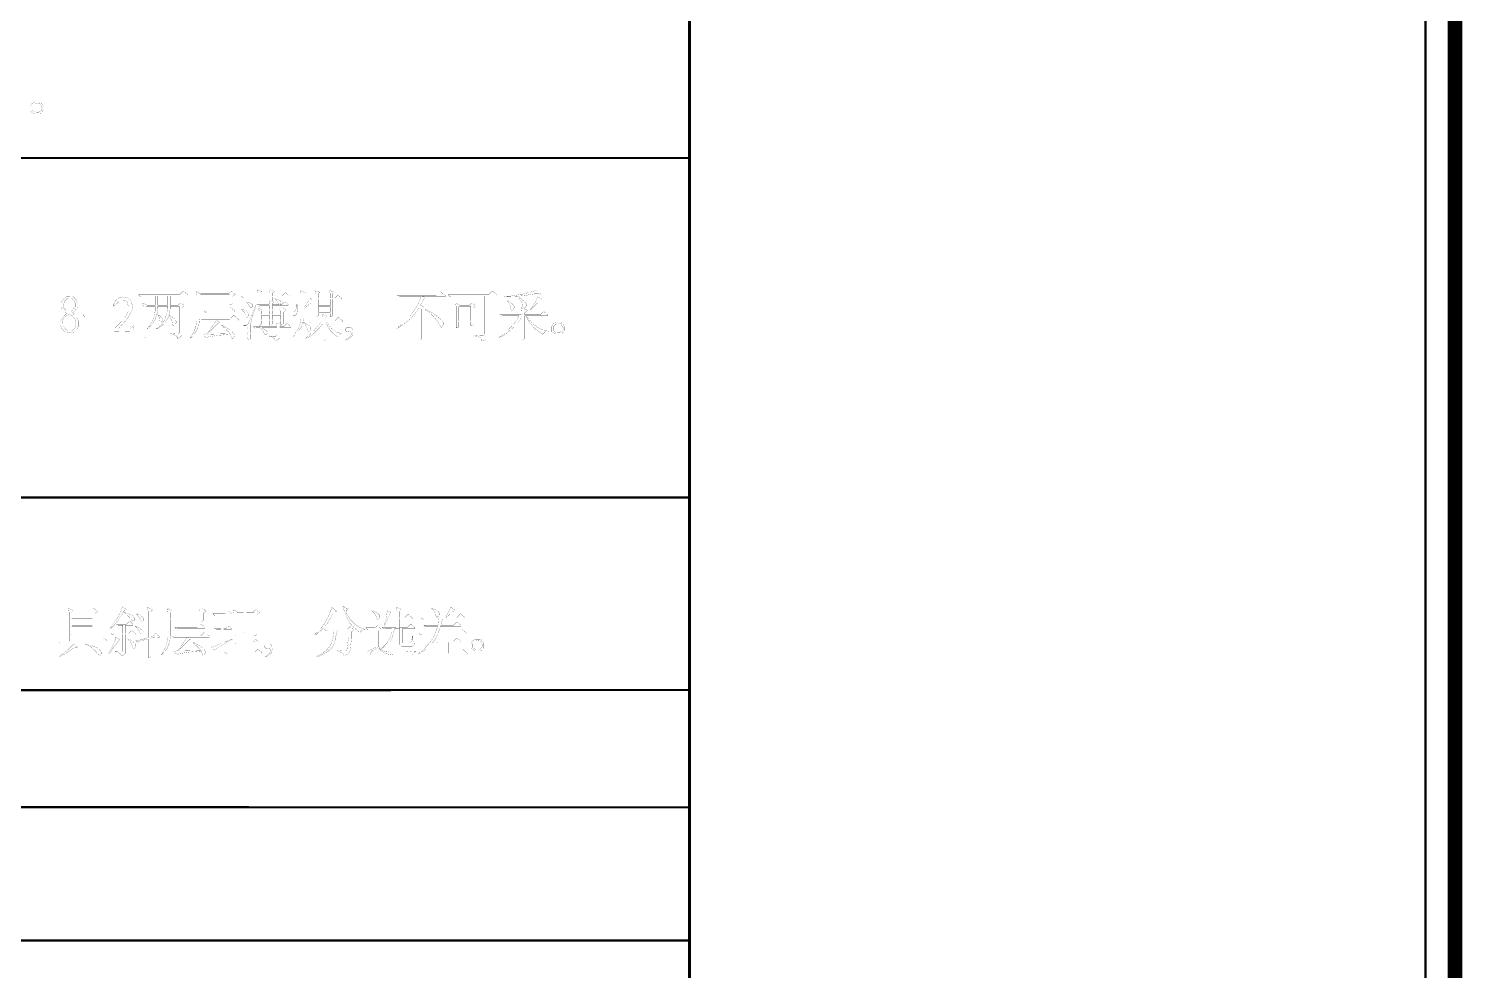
# Model space of a CAD drawing. Extents: x 94 to 452, y -72 to 1042.
# Drawn here: x 354.3 to 451.7, y 226.6 to 290.5 of the extents above; entities that cross this region are included whole.
import ezdxf

# ---------------------------------------------------------------- set-up
doc = ezdxf.new("R2010")
doc.units = 0
doc.header["$MEASUREMENT"] = 0
doc.layers.add('TREE_LAYER', color=7, linetype='Continuous')

msp = doc.modelspace()

# ---------------------------------------------------------------- linework, layer by layer
at = {"layer": 'TREE_LAYER'}
for points, const_width, elevation in [([(451.22612, 995.005583), (451.22612, 11.113007), (451.22612, 10.313007), (451.22612, -71.498816), (94.22612, -71.498816), (94.22612, -69.496695), (94.22612, 9.432416), (94.22612, 10.313007), (94.22612, 11.113007), (94.22612, 13.086307)], 1, 2891.008799), ([(96.22612, 13.086307), (96.22612, 11.113007), (96.22612, 10.313007), (96.22612, 9.432416), (96.22612, 9.432416), (96.22612, -69.496695), (96.22612, -69.498816), (449.22612, -69.498816), (449.22612, -69.498816), (449.22612, 10.313007), (449.22612, 11.113007), (449.22612, 995.005583)], 0.15, 2875.008799), ([(399.22612, 291.932241), (399.22612, 281.747003)], 0.2, 10.185238), ([(355.071991, 285.551402), (354.742579, 285.551402), (354.550423, 285.441598), (354.440619, 285.263166), (354.440619, 284.920029), (354.728854, 284.741598), (355.099442, 284.741598), (355.31905, 284.988656), (355.31905, 285.249441), (355.222972, 285.427872), (355.071991, 285.551402), (355.071991, 285.551402)], 0.01, 56), ([(354.879834, 285.469049), (354.89356, 285.469049), (355.071991, 285.441598), (355.250423, 285.139637), (355.209246, 285.002382), (355.017089, 284.865127), (354.742579, 284.851402), (354.550423, 285.002382), (354.550423, 285.249441), (354.742579, 285.441598), (354.797481, 285.455323), (354.879834, 285.469049), (354.879834, 285.469049)], 0.01, 56), ([(221.22612, 281.747003), (399.22612, 281.747003)], 0.15, 178), ([(399.22612, 281.747003), (399.22612, 258.676682)], 0.2, 23.070321), ([(369.85163, 272.806861), (369.837905, 272.806861), (369.837905, 272.793135), (369.879081, 272.600979), (369.879081, 272.381371), (369.879081, 272.367645), (368.781042, 272.367645), (368.890846, 272.257841), (368.932023, 272.257841), (368.959473, 272.299018), (369.879081, 272.299018), (369.879081, 272.299018), (369.879081, 271.969606), (369.961434, 271.969606), (370.016336, 271.997057), (370.057513, 272.038233), (370.057513, 272.299018), (370.071238, 272.299018), (370.716336, 272.299018), (370.716336, 272.299018), (370.716336, 272.065684), (370.716336, 272.051959), (370.647709, 272.07941), (370.688885, 271.873528), (370.67516, 271.791175), (369.837905, 271.791175), (369.947709, 271.681371), (369.988885, 271.681371), (370.030062, 271.708822), (370.67516, 271.708822), (370.688885, 271.708822), (370.688885, 271.461763), (370.67516, 271.461763), (370.153591, 271.461763), (370.071238, 271.489214), (369.947709, 271.53039), (369.988885, 271.351959), (369.988885, 270.391175), (370.057513, 270.391175), (370.139866, 270.473528), (370.139866, 270.67941), (370.139866, 270.693135), (370.67516, 270.693135), (370.688885, 270.67941), (370.688885, 270.391175), (370.771238, 270.4049), (370.82614, 270.432351), (370.867317, 270.473528), (370.867317, 270.67941), (370.867317, 270.693135), (371.443787, 270.693135), (371.457513, 270.67941), (371.457513, 270.446077), (371.443787, 270.446077), (371.155552, 270.542155), (371.196728, 270.336273), (371.196728, 270.281371), (369.590846, 270.281371), (369.70065, 270.171567), (369.728101, 270.171567), (369.769277, 270.212743), (370.057513, 270.212743), (370.112415, 270.171567), (370.24967, 269.993135), (370.318297, 269.842155), (370.386924, 269.732351), (370.469277, 269.732351), (370.469277, 269.746077), (370.537905, 269.842155), (370.537905, 269.924508), (370.455552, 270.034312), (370.24967, 270.171567), (370.181042, 270.199018), (370.181042, 270.212743), (370.181042, 270.212743), (371.196728, 270.212743), (371.196728, 270.212743), (371.196728, 269.7049), (371.128101, 269.622547), (370.922219, 269.622547), (370.688885, 269.663724), (370.688885, 269.622547), (370.867317, 269.595096), (370.977121, 269.512743), (371.045748, 269.444116), (371.086924, 269.334312), (371.183003, 269.361763), (371.306532, 269.444116), (371.37516, 269.512743), (371.37516, 270.212743), (371.388885, 270.212743), (372.143787, 270.212743), (372.143787, 270.281371), (371.896728, 270.500979), (371.855552, 270.500979), (371.635944, 270.281371), (371.388885, 270.281371), (371.37516, 270.295096), (371.37516, 270.322547), (371.484964, 270.391175), (371.484964, 270.432351), (371.498689, 270.432351), (371.594768, 270.459802), (371.635944, 270.500979), (371.635944, 271.269606), (371.773199, 271.37941), (371.786924, 271.37941), (371.786924, 271.420586), (371.567317, 271.599018), (371.52614, 271.599018), (371.37516, 271.461763), (370.867317, 271.461763), (370.867317, 271.461763), (370.867317, 271.708822), (370.867317, 271.708822), (371.965356, 271.708822), (371.965356, 271.791175), (371.745748, 271.969606), (371.704572, 271.969606), (371.52614, 271.791175), (371.388885, 271.791175), (371.388885, 271.791175), (371.484964, 271.900979), (371.484964, 271.969606), (371.37516, 272.07941), (371.210454, 272.148037), (371.155552, 272.161763), (371.059473, 272.189214), (371.045748, 272.189214), (371.155552, 272.051959), (371.333983, 271.791175), (371.333983, 271.791175), (370.867317, 271.791175), (370.867317, 271.859802), (370.977121, 271.92843), (370.977121, 271.969606), (370.839866, 272.024508), (370.908493, 272.07941), (370.908493, 272.299018), (370.908493, 272.299018), (372.033983, 272.299018), (372.033983, 272.367645), (371.786924, 272.587253), (371.745748, 272.587253), (371.52614, 272.367645), (370.908493, 272.367645), (370.908493, 272.381371), (370.908493, 272.587253), (371.004572, 272.655881), (371.018297, 272.697057), (370.688885, 272.806861), (370.688885, 272.806861), (370.688885, 272.793135), (370.716336, 272.600979), (370.716336, 272.381371), (370.716336, 272.367645), (370.071238, 272.367645), (370.057513, 272.381371), (370.057513, 272.587253), (370.167317, 272.655881), (370.167317, 272.697057), (369.85163, 272.806861), (369.85163, 272.806861)], 0.01, 57), ([(372.802611, 272.738233), (372.788885, 272.738233), (372.788885, 272.710783), (372.830062, 272.491175), (372.830062, 270.857841), (372.77516, 270.597057), (372.761434, 270.500979), (372.65163, 270.171567), (372.541826, 269.993135), (372.390846, 269.773528), (372.212415, 269.595096), (372.212415, 269.55392), (372.445748, 269.759802), (372.65163, 269.965684), (372.830062, 270.240194), (372.939866, 270.500979), (372.953591, 270.583332), (372.981042, 270.569606), (373.132023, 270.391175), (373.241826, 270.199018), (373.296728, 270.006861), (373.337905, 269.951959), (373.420258, 269.951959), (373.488885, 270.13039), (373.488885, 270.212743), (373.461434, 270.281371), (373.433983, 270.308822), (373.269277, 270.432351), (373.104572, 270.542155), (372.967317, 270.610783), (372.967317, 270.67941), (373.008493, 270.857841), (373.008493, 272.449998), (373.118297, 272.559802), (373.118297, 272.587253), (372.939866, 272.669606), (372.802611, 272.738233), (372.802611, 272.738233)], 0.01, 57), ([(373.790846, 272.738233), (373.777121, 272.738233), (373.777121, 272.724508), (373.818297, 272.532351), (373.818297, 272.23039), (373.818297, 272.23039), (373.447709, 272.23039), (373.557513, 272.120586), (373.598689, 272.120586), (373.639866, 272.148037), (373.818297, 272.148037), (373.818297, 272.148037), (373.818297, 270.940194), (373.90065, 270.95392), (373.955552, 270.981371), (373.996728, 271.022547), (373.996728, 271.200979), (374.010454, 271.200979), (374.806532, 271.200979), (374.806532, 271.200979), (374.806532, 270.981371), (374.87516, 270.981371), (374.943787, 271.008822), (374.984964, 271.049998), (374.984964, 272.148037), (374.998689, 272.148037), (375.57516, 272.148037), (375.57516, 272.23039), (375.355552, 272.408822), (375.314375, 272.408822), (375.135944, 272.23039), (374.998689, 272.23039), (374.984964, 272.23039), (374.984964, 272.518626), (375.094768, 272.587253), (375.094768, 272.62843), (374.779081, 272.738233), (374.765356, 272.738233), (374.765356, 272.724508), (374.806532, 272.532351), (374.806532, 272.23039), (374.806532, 272.23039), (374.010454, 272.23039), (373.996728, 272.23039), (373.996728, 272.518626), (374.106532, 272.587253), (374.106532, 272.62843), (373.790846, 272.738233), (373.790846, 272.738233)], 0.01, 57), ([(388.87516, 272.77941), (388.559473, 272.669606), (388.532023, 272.669606), (387.804572, 272.477449), (387.763395, 272.477449), (386.898689, 272.340194), (386.830062, 272.340194), (386.569277, 272.299018), (386.541826, 272.299018), (387.530062, 272.340194), (387.667317, 272.367645), (388.05163, 272.408822), (388.683003, 272.518626), (388.957513, 272.518626), (389.094768, 272.477449), (389.067317, 272.587253), (388.87516, 272.77941), (388.87516, 272.77941)], 0.01, 57), ([(357.320258, 272.326469), (356.922219, 272.340194), (356.633983, 272.120586), (356.524179, 271.942155), (356.524179, 271.571567), (356.894768, 271.187253), (356.633983, 270.912743), (356.496728, 270.624508), (356.496728, 270.363724), (356.620258, 270.075488), (356.853591, 269.910783), (357.155552, 269.855881), (357.430062, 269.938233), (357.581042, 270.089214), (357.690846, 270.281371), (357.690846, 270.693135), (357.553591, 270.940194), (357.306532, 271.200979), (357.64967, 271.599018), (357.64967, 271.92843), (357.553591, 272.106861), (357.320258, 272.340194), (357.320258, 272.326469)], 0.01, 57), ([(356.94967, 272.216665), (356.963395, 272.23039), (357.210454, 272.23039), (357.402611, 272.07941), (357.416336, 272.024508), (357.484964, 271.873528), (357.484964, 271.640194), (357.196728, 271.283332), (356.963395, 271.283332), (356.67516, 271.585292), (356.743787, 272.010783), (356.94967, 272.216665), (356.94967, 272.216665)], 0.01, 57), ([(360.998689, 272.257841), (360.696728, 272.312743), (360.408493, 272.216665), (360.216336, 272.038233), (360.106532, 271.832351), (360.106532, 271.681371), (360.518297, 272.051959), (360.847709, 272.065684), (361.02614, 271.942155), (361.094768, 271.681371), (361.094768, 271.338233), (360.861434, 270.885292), (359.996728, 269.993135), (361.314375, 269.951959), (361.424179, 270.061763), (361.465356, 270.363724), (361.218297, 270.171567), (360.518297, 270.171567), (360.435944, 270.171567), (361.02614, 270.83039), (361.314375, 271.338233), (361.355552, 271.461763), (361.396728, 271.585292), (361.396728, 271.612743), (361.369277, 271.722547), (361.328101, 271.900979), (361.314375, 271.955881), (361.218297, 272.106861), (361.204572, 272.120586), (360.998689, 272.257841), (360.998689, 272.257841)], 0.01, 57), ([(364.855552, 272.697057), (364.814375, 272.697057), (364.567317, 272.449998), (361.781042, 272.449998), (361.890846, 272.340194), (361.932023, 272.340194), (361.959473, 272.367645), (362.906532, 272.367645), (362.920258, 272.367645), (362.920258, 271.749998), (362.906532, 271.749998), (362.371238, 271.749998), (362.069277, 271.900979), (362.110454, 271.65392), (362.110454, 269.512743), (362.192807, 269.526469), (362.247709, 269.55392), (362.288885, 269.595096), (362.288885, 271.640194), (362.330062, 271.681371), (362.906532, 271.681371), (362.920258, 271.667645), (362.920258, 271.37941), (362.85163, 271.022547), (362.837905, 270.940194), (362.70065, 270.583332), (362.508493, 270.322547), (362.371238, 270.171567), (362.371238, 270.144116), (362.535944, 270.281371), (362.741826, 270.473528), (362.755552, 270.500979), (362.920258, 270.761763), (363.030062, 271.118626), (363.030062, 271.132351), (363.043787, 271.187253), (363.139866, 271.049998), (363.208493, 270.844116), (363.24967, 270.665684), (363.24967, 270.610783), (363.277121, 270.583332), (363.318297, 270.583332), (363.428101, 270.693135), (363.428101, 270.761763), (363.318297, 270.940194), (363.098689, 271.173528), (363.043787, 271.200979), (363.057513, 271.297057), (363.071238, 271.37941), (363.098689, 271.502939), (363.098689, 271.667645), (363.098689, 271.681371), (363.757513, 271.681371), (363.757513, 271.667645), (363.757513, 271.516665), (363.716336, 271.242155), (363.716336, 271.200979), (363.606532, 270.885292), (363.606532, 270.83039), (363.496728, 270.638233), (363.318297, 270.391175), (363.071238, 270.185292), (362.988885, 270.144116), (363.057513, 270.144116), (363.345748, 270.322547), (363.579081, 270.542155), (363.757513, 270.816665), (363.853591, 271.049998), (364.045748, 270.720586), (364.086924, 270.487253), (364.114375, 270.363724), (364.128101, 270.363724), (364.196728, 270.363724), (364.279081, 270.446077), (364.347709, 270.542155), (364.347709, 270.624508), (364.279081, 270.761763), (364.25163, 270.789214), (364.059473, 270.940194), (363.908493, 271.049998), (363.867317, 271.077449), (363.935944, 271.502939), (363.935944, 271.667645), (363.94967, 271.681371), (364.553591, 271.681371), (364.567317, 271.667645), (364.567317, 269.883332), (364.484964, 269.814704), (364.333983, 269.814704), (363.990846, 269.842155), (363.935944, 269.842155), (363.935944, 269.814704), (364.155552, 269.773528), (364.347709, 269.663724), (364.416336, 269.595096), (364.416336, 269.512743), (364.498689, 269.512743), (364.594768, 269.55392), (364.745748, 269.7049), (364.745748, 271.571567), (364.883003, 271.667645), (364.896728, 271.681371), (364.896728, 271.708822), (364.677121, 271.900979), (364.635944, 271.900979), (364.484964, 271.749998), (363.94967, 271.749998), (363.935944, 271.749998), (363.935944, 272.367645), (363.94967, 272.367645), (365.143787, 272.367645), (365.143787, 272.449998), (365.006532, 272.559802), (364.855552, 272.697057), (364.855552, 272.697057)], 0.01, 57), ([(363.098689, 272.367645), (363.098689, 272.367645), (363.757513, 272.367645), (363.757513, 272.367645), (363.757513, 271.749998), (363.757513, 271.749998), (363.098689, 271.749998), (363.098689, 271.749998), (363.098689, 272.367645), (363.098689, 272.367645)], 0.01, 57), ([(368.108493, 272.697057), (368.067317, 272.697057), (367.87516, 272.518626), (366.008493, 272.518626), (365.720258, 272.669606), (365.761434, 272.422547), (365.761434, 270.67941), (365.679081, 270.308822), (365.679081, 270.281371), (365.569277, 269.951959), (365.459473, 269.773528), (365.322219, 269.55392), (365.322219, 269.512743), (365.583003, 269.787253), (365.720258, 269.993135), (365.830062, 270.267645), (365.898689, 270.500979), (365.912415, 270.665684), (365.939866, 270.83039), (365.939866, 271.887253), (365.939866, 271.900979), (367.984964, 271.900979), (367.984964, 271.887253), (367.984964, 271.791175), (368.02614, 271.791175), (368.122219, 271.818626), (368.177121, 271.859802), (368.177121, 272.340194), (368.245748, 272.408822), (368.355552, 272.449998), (368.355552, 272.477449), (368.108493, 272.697057), (368.108493, 272.697057)], 0.01, 57), ([(365.967317, 272.436273), (365.981042, 272.449998), (367.984964, 272.449998), (367.984964, 272.436273), (367.984964, 271.969606), (367.984964, 271.969606), (365.939866, 271.969606), (365.939866, 271.969606), (365.939866, 272.408822), (365.967317, 272.436273), (365.967317, 272.436273)], 0.01, 57), ([(369.769277, 271.749998), (369.728101, 271.681371), (369.288885, 270.583332), (369.261434, 270.500979), (369.15163, 270.391175), (368.932023, 270.391175), (368.932023, 270.363724), (369.069277, 270.363724), (369.192807, 270.240194), (369.220258, 270.144116), (369.220258, 269.883332), (369.15163, 269.677449), (369.15163, 269.595096), (369.220258, 269.444116), (369.316336, 269.402939), (369.371238, 269.402939), (369.398689, 269.471567), (369.398689, 269.746077), (369.371238, 269.883332), (369.371238, 270.432351), (369.412415, 270.514704), (369.453591, 270.706861), (369.54967, 271.022547), (369.54967, 271.063724), (369.728101, 271.599018), (369.769277, 271.749998), (369.769277, 271.749998)], 0.01, 57), ([(369.124179, 271.969606), (369.110454, 271.969606), (369.220258, 271.832351), (369.398689, 271.571567), (369.439866, 271.571567), (369.54967, 271.681371), (369.54967, 271.749998), (369.439866, 271.859802), (369.261434, 271.92843), (369.206532, 271.942155), (369.124179, 271.969606), (369.124179, 271.969606)], 0.01, 57), ([(372.569277, 271.791175), (372.541826, 271.791175), (372.541826, 271.640194), (372.459473, 271.420586), (372.34967, 271.269606), (372.239866, 271.159802), (372.239866, 271.091175), (372.281042, 271.049998), (372.432023, 271.049998), (372.541826, 271.159802), (372.569277, 271.324508), (372.569277, 271.351959), (372.610454, 271.448037), (372.610454, 271.571567), (372.569277, 271.708822), (372.569277, 271.791175), (372.569277, 271.791175)], 0.01, 57), ([(373.379081, 272.07941), (373.337905, 272.07941), (373.20065, 271.818626), (373.04967, 271.612743), (373.04967, 271.53039), (373.488885, 271.900979), (373.557513, 271.900979), (373.379081, 272.07941), (373.379081, 272.07941)], 0.01, 57), ([(373.996728, 272.148037), (374.010454, 272.148037), (374.806532, 272.148037), (374.806532, 272.148037), (374.806532, 271.722547), (374.806532, 271.708822), (374.010454, 271.708822), (373.996728, 271.722547), (373.996728, 272.148037), (373.996728, 272.148037)], 0.01, 57), ([(382.314375, 272.669606), (382.286924, 272.669606), (382.02614, 272.408822), (379.34967, 272.408822), (379.459473, 272.299018), (379.50065, 272.299018), (379.541826, 272.340194), (380.996728, 272.340194), (380.996728, 272.326469), (380.859473, 272.010783), (380.859473, 271.997057), (380.777121, 271.818626), (380.516336, 271.406861), (380.228101, 271.022547), (379.665356, 270.459802), (379.322219, 270.171567), (379.404572, 270.185292), (379.720258, 270.391175), (380.296728, 270.857841), (380.639866, 271.269606), (380.804572, 271.516665), (380.845748, 271.571567), (380.859473, 271.544116), (380.859473, 269.402939), (380.928101, 269.402939), (380.996728, 269.444116), (381.037905, 269.485292), (381.037905, 271.489214), (381.147709, 271.599018), (381.147709, 271.640194), (380.928101, 271.736273), (381.257513, 272.299018), (381.257513, 272.299018), (381.05163, 272.326469), (381.065356, 272.340194), (382.616336, 272.340194), (382.616336, 272.408822), (382.465356, 272.518626), (382.314375, 272.669606), (382.314375, 272.669606)], 0.01, 57), ([(385.855552, 272.697057), (385.814375, 272.697057), (385.567317, 272.449998), (382.822219, 272.449998), (382.932023, 272.340194), (382.959473, 272.340194), (383.00065, 272.367645), (385.265356, 272.367645), (385.265356, 272.367645), (385.265356, 269.773528), (385.196728, 269.663724), (385.045748, 269.663724), (384.716336, 269.691175), (384.606532, 269.7049), (384.606532, 269.663724), (384.867317, 269.622547), (384.977121, 269.55392), (385.086924, 269.416665), (385.086924, 269.334312), (385.128101, 269.334312), (385.279081, 269.375488), (385.37516, 269.444116), (385.484964, 269.55392), (385.484964, 272.367645), (385.498689, 272.367645), (386.143787, 272.367645), (386.143787, 272.449998), (386.006532, 272.559802), (385.855552, 272.697057), (385.855552, 272.697057)], 0.01, 57), ([(383.330062, 271.900979), (383.330062, 271.900979), (383.330062, 271.873528), (383.371238, 271.65392), (383.371238, 270.212743), (383.453591, 270.212743), (383.508493, 270.240194), (383.54967, 270.281371), (383.54967, 270.610783), (383.54967, 270.610783), (384.345748, 270.610783), (384.359473, 270.610783), (384.359473, 270.363724), (384.40065, 270.363724), (384.496728, 270.391175), (384.537905, 270.432351), (384.537905, 271.571567), (384.67516, 271.667645), (384.688885, 271.681371), (384.688885, 271.708822), (384.469277, 271.900979), (384.428101, 271.900979), (384.277121, 271.749998), (383.618297, 271.749998), (383.330062, 271.900979), (383.330062, 271.900979)], 0.01, 57), ([(387.639866, 272.257841), (387.639866, 272.257841), (387.639866, 272.244116), (387.859473, 271.900979), (387.886924, 271.65392), (387.928101, 271.544116), (387.914375, 271.53039), (387.777121, 271.599018), (387.777121, 271.544116), (387.818297, 271.324508), (387.818297, 271.091175), (387.818297, 271.091175), (386.322219, 271.091175), (386.432023, 270.981371), (386.459473, 270.981371), (386.50065, 271.022547), (387.62614, 271.022547), (387.62614, 271.008822), (387.488885, 270.761763), (387.310454, 270.500979), (386.871238, 270.034312), (386.679081, 269.842155), (386.281042, 269.55392), (386.679081, 269.732351), (386.747709, 269.787253), (387.283003, 270.267645), (387.571238, 270.555881), (387.777121, 270.871567), (387.818297, 270.899018), (387.818297, 270.899018), (387.818297, 269.402939), (387.859473, 269.402939), (387.955552, 269.444116), (388.037905, 269.471567), (388.037905, 269.485292), (388.037905, 271.008822), (388.037905, 271.022547), (388.147709, 271.022547), (388.147709, 271.008822), (388.188885, 270.83039), (388.32614, 270.624508), (388.573199, 270.295096), (388.820258, 270.061763), (389.245748, 269.773528), (389.396728, 269.924508), (389.492807, 269.951959), (389.616336, 269.951959), (389.616336, 269.993135), (389.533983, 269.993135), (389.328101, 270.061763), (389.273199, 270.061763), (388.87516, 270.25392), (388.504572, 270.555881), (388.257513, 270.844116), (388.147709, 271.008822), (388.161434, 271.022547), (389.57516, 271.022547), (389.57516, 271.091175), (389.328101, 271.310783), (389.286924, 271.310783), (389.067317, 271.091175), (388.037905, 271.091175), (388.037905, 271.091175), (388.037905, 271.242155), (388.188885, 271.37941), (388.188885, 271.420586), (387.996728, 271.489214), (387.941826, 271.53039), (387.996728, 271.53039), (388.079081, 271.612743), (388.147709, 271.708822), (388.147709, 271.791175), (388.079081, 271.92843), (388.05163, 271.955881), (387.859473, 272.120586), (387.708493, 272.23039), (387.639866, 272.257841), (387.639866, 272.257841)], 0.01, 57), ([(386.871238, 272.07941), (386.788885, 272.07941), (386.898689, 271.942155), (387.04967, 271.722547), (387.090846, 271.489214), (387.159473, 271.37941), (387.20065, 271.37941), (387.269277, 271.489214), (387.310454, 271.599018), (387.310454, 271.681371), (387.241826, 271.777449), (387.145748, 271.873528), (386.939866, 272.010783), (386.871238, 272.07941), (386.871238, 272.07941)], 0.01, 57), ([(388.916336, 272.340194), (388.888885, 272.285292), (388.737905, 271.92843), (388.559473, 271.695096), (388.408493, 271.461763), (388.408493, 271.420586), (389.094768, 272.120586), (389.177121, 272.120586), (389.177121, 272.148037), (389.163395, 272.161763), (388.916336, 272.340194), (388.916336, 272.340194)], 0.01, 57), ([(357.10065, 271.1049), (357.306532, 271.022547), (357.471238, 270.802939), (357.539866, 270.4049), (357.471238, 270.171567), (357.224179, 269.993135), (356.990846, 269.993135), (356.839866, 270.102939), (356.661434, 270.363724), (356.633983, 270.706861), (356.743787, 270.912743), (356.867317, 271.022547), (356.977121, 271.077449), (357.10065, 271.1049)], 0.01, 57), ([(360.05163, 271.132351), (358.07516, 271.132351), (358.07516, 271.022547), (358.157513, 270.940194), (360.024179, 270.940194), (360.05163, 270.981371), (360.05163, 271.132351), (360.05163, 271.132351)], 0.01, 57), ([(368.286924, 271.049998), (368.245748, 271.049998), (367.984964, 270.802939), (366.04967, 270.802939), (366.159473, 270.693135), (366.20065, 270.693135), (366.228101, 270.720586), (367.037905, 270.720586), (367.037905, 270.720586), (366.969277, 270.542155), (366.461434, 269.855881), (366.420258, 269.82843), (366.20065, 269.732351), (366.379081, 269.512743), (366.530062, 269.595096), (366.859473, 269.649998), (367.202611, 269.7049), (367.257513, 269.7049), (367.984964, 269.773528), (367.957513, 269.814704), (366.983003, 269.787253), (366.969277, 269.787253), (366.653591, 269.773528), (366.653591, 269.773528), (366.502611, 269.773528), (366.488885, 269.773528), (366.557513, 269.883332), (367.216336, 270.542155), (367.298689, 270.542155), (367.147709, 270.693135), (367.065356, 270.720586), (367.065356, 270.720586), (367.065356, 270.720586), (368.57516, 270.720586), (368.57516, 270.802939), (368.424179, 270.912743), (368.286924, 271.049998), (368.286924, 271.049998)], 0.01, 57), ([(368.02614, 271.599018), (367.984964, 271.599018), (367.765356, 271.37941), (366.228101, 271.37941), (366.337905, 271.269606), (366.379081, 271.269606), (366.420258, 271.310783), (368.286924, 271.310783), (368.286924, 271.37941), (368.02614, 271.599018), (368.02614, 271.599018)], 0.01, 57), ([(368.794768, 271.489214), (368.781042, 271.489214), (368.84967, 271.393135), (368.973199, 271.269606), (369.041826, 271.063724), (369.041826, 270.981371), (369.110454, 270.912743), (369.15163, 270.912743), (369.261434, 271.049998), (369.247709, 271.173528), (369.179081, 271.283332), (368.973199, 271.420586), (368.794768, 271.489214), (368.794768, 271.489214)], 0.01, 57), ([(370.181042, 271.37941), (370.194768, 271.37941), (370.67516, 271.37941), (370.688885, 271.37941), (370.688885, 271.132351), (370.67516, 271.132351), (370.139866, 271.132351), (370.139866, 271.132351), (370.139866, 271.351959), (370.181042, 271.37941), (370.181042, 271.37941)], 0.01, 57), ([(370.139866, 271.049998), (370.139866, 271.049998), (370.67516, 271.049998), (370.688885, 271.049998), (370.688885, 270.761763), (370.67516, 270.761763), (370.139866, 270.761763), (370.139866, 270.761763), (370.139866, 271.049998), (370.139866, 271.049998)], 0.01, 57), ([(370.867317, 271.37941), (370.867317, 271.37941), (371.443787, 271.37941), (371.457513, 271.37941), (371.457513, 271.132351), (371.443787, 271.132351), (370.867317, 271.132351), (370.867317, 271.132351), (370.867317, 271.37941), (370.867317, 271.37941)], 0.01, 57), ([(370.867317, 271.049998), (370.867317, 271.049998), (371.443787, 271.049998), (371.457513, 271.049998), (371.457513, 270.761763), (371.443787, 270.761763), (370.867317, 270.761763), (370.867317, 270.761763), (370.867317, 271.049998), (370.867317, 271.049998)], 0.01, 57), ([(374.271238, 271.132351), (374.257513, 271.132351), (374.257513, 271.1049), (374.298689, 270.926469), (374.298689, 270.693135), (374.284964, 270.693135), (373.269277, 270.693135), (373.379081, 270.583332), (373.420258, 270.583332), (373.447709, 270.610783), (374.147709, 270.610783), (374.161434, 270.610783), (373.969277, 270.322547), (373.74967, 270.061763), (373.461434, 269.787253), (373.118297, 269.485292), (373.310454, 269.55392), (373.667317, 269.800979), (374.106532, 270.240194), (374.284964, 270.459802), (374.298689, 270.459802), (374.298689, 269.334312), (374.367317, 269.334312), (374.435944, 269.361763), (374.477121, 269.402939), (374.477121, 270.610783), (374.477121, 270.610783), (374.504572, 270.610783), (374.518297, 270.610783), (374.655552, 270.267645), (374.806532, 270.034312), (375.067317, 269.759802), (375.273199, 269.622547), (375.314375, 269.622547), (375.424179, 269.732351), (375.533983, 269.773528), (375.616336, 269.773528), (375.616336, 269.814704), (375.57516, 269.814704), (375.245748, 269.924508), (374.916336, 270.144116), (374.628101, 270.487253), (374.614375, 270.514704), (374.586924, 270.610783), (374.586924, 270.610783), (375.643787, 270.610783), (375.643787, 270.693135), (375.396728, 270.912743), (375.355552, 270.912743), (375.135944, 270.693135), (374.477121, 270.693135), (374.477121, 270.693135), (374.477121, 270.912743), (374.586924, 270.981371), (374.586924, 271.022547), (374.271238, 271.132351), (374.271238, 271.132351)], 0.01, 57), ([(373.996728, 271.640194), (374.010454, 271.640194), (374.806532, 271.640194), (374.806532, 271.640194), (374.806532, 271.283332), (374.806532, 271.269606), (374.010454, 271.269606), (373.996728, 271.283332), (373.996728, 271.640194), (373.996728, 271.640194)], 0.01, 57), ([(381.271238, 271.461763), (381.257513, 271.461763), (381.339866, 271.37941), (381.545748, 271.242155), (381.779081, 271.036273), (382.108493, 270.651959), (382.314375, 270.295096), (382.355552, 270.25392), (382.396728, 270.25392), (382.465356, 270.349998), (382.506532, 270.432351), (382.506532, 270.542155), (382.396728, 270.720586), (381.998689, 271.049998), (381.779081, 271.200979), (381.60065, 271.310783), (381.367317, 271.420586), (381.271238, 271.461763), (381.271238, 271.461763)], 0.01, 57), ([(383.577121, 271.667645), (383.590846, 271.681371), (384.345748, 271.681371), (384.359473, 271.667645), (384.359473, 270.693135), (384.345748, 270.693135), (383.54967, 270.693135), (383.54967, 270.693135), (383.54967, 271.640194), (383.577121, 271.667645), (383.577121, 271.667645)], 0.01, 57), ([(367.518297, 270.363724), (367.435944, 270.363724), (367.655552, 270.171567), (367.888885, 269.951959), (367.998689, 269.800979), (368.067317, 269.663724), (368.135944, 269.485292), (368.204572, 269.485292), (368.314375, 269.663724), (368.314375, 269.732351), (368.245748, 269.842155), (368.02614, 270.075488), (367.683003, 270.25392), (367.518297, 270.363724), (367.518297, 270.363724)], 0.01, 57), ([(376.179081, 270.25392), (375.959473, 270.25392), (375.84967, 270.144116), (375.84967, 270.034312), (375.959473, 269.924508), (376.179081, 269.951959), (376.261434, 269.842155), (376.179081, 269.622547), (375.84967, 269.375488), (376.041826, 269.444116), (376.288885, 269.622547), (376.343787, 269.883332), (376.330062, 270.061763), (376.27516, 270.199018), (376.179081, 270.25392), (376.179081, 270.25392)], 0.01, 57), ([(390.481042, 270.583332), (390.15163, 270.583332), (389.959473, 270.473528), (389.84967, 270.295096), (389.84967, 269.951959), (390.137905, 269.773528), (390.508493, 269.773528), (390.728101, 270.020586), (390.728101, 270.281371), (390.632023, 270.459802), (390.481042, 270.583332), (390.481042, 270.583332)], 0.01, 57), ([(390.288885, 270.500979), (390.302611, 270.500979), (390.481042, 270.473528), (390.659473, 270.171567), (390.618297, 270.034312), (390.42614, 269.897057), (390.15163, 269.883332), (389.959473, 270.034312), (389.959473, 270.281371), (390.15163, 270.473528), (390.206532, 270.487253), (390.288885, 270.500979), (390.288885, 270.500979)], 0.01, 57), ([(221.22612, 258.676682), (399.22612, 258.676682)], 0.15, 178), ([(399.22612, 258.676682), (399.22612, 245.605679)], 0.2, 13.071003), ([(357.044715, 251.146749), (357.030989, 251.146749), (357.030989, 251.119298), (357.072165, 250.89969), (357.072165, 248.909494), (357.072165, 248.909494), (356.262362, 248.909494), (356.372165, 248.79969), (356.413342, 248.79969), (356.454518, 248.840866), (359.70746, 248.840866), (359.70746, 248.909494), (359.460401, 249.129102), (359.419224, 249.129102), (359.199616, 248.909494), (358.829028, 248.909494), (358.829028, 248.909494), (358.829028, 250.817337), (358.980009, 250.927141), (358.980009, 250.954592), (358.952558, 250.982043), (358.760401, 251.146749), (358.719224, 251.146749), (358.568244, 250.995768), (357.33295, 250.995768), (357.044715, 251.146749), (357.044715, 251.146749)], 0.01, 59), ([(357.291773, 250.913415), (357.291773, 250.927141), (358.636871, 250.927141), (358.650597, 250.913415), (358.650597, 250.487925), (358.636871, 250.487925), (357.264322, 250.487925), (357.250597, 250.487925), (357.250597, 250.885964), (357.291773, 250.913415), (357.291773, 250.913415)], 0.01, 59), ([(357.250597, 250.405572), (357.264322, 250.405572), (358.636871, 250.405572), (358.650597, 250.405572), (358.650597, 249.980082), (358.636871, 249.966357), (357.264322, 249.966357), (357.250597, 249.980082), (357.250597, 250.405572), (357.250597, 250.405572)], 0.01, 59), ([(360.695695, 251.256553), (360.681969, 251.256553), (360.681969, 251.242827), (360.572165, 250.927141), (360.393734, 250.556553), (360.023146, 250.007533), (359.803538, 249.760474), (359.803538, 249.719298), (359.913342, 249.787925), (360.146675, 250.021259), (360.421185, 250.364396), (360.640793, 250.693808), (360.750597, 250.89969), (360.750597, 250.913415), (360.942754, 250.776161), (361.134911, 250.570278), (361.40942, 250.268317), (361.450597, 250.268317), (361.450597, 250.268317), (361.491773, 250.336945), (361.491773, 250.515376), (361.423146, 250.62518), (361.327067, 250.707533), (360.942754, 250.844788), (360.778048, 250.927141), (360.764322, 250.940866), (360.860401, 251.036945), (360.970205, 251.036945), (360.970205, 251.064396), (360.791773, 251.215376), (360.695695, 251.256553), (360.695695, 251.256553)], 0.01, 59), ([(362.411381, 251.215376), (362.397656, 251.215376), (362.397656, 251.187925), (362.438832, 250.968317), (362.438832, 249.170278), (362.411381, 249.156553), (362.38393, 249.142827), (362.219224, 249.101651), (362.178048, 249.087925), (361.972165, 249.019298), (361.944715, 249.019298), (361.656479, 248.95067), (361.601577, 248.95067), (361.711381, 248.840866), (361.738832, 248.840866), (361.821185, 248.909494), (362.164322, 249.005572), (362.178048, 249.005572), (362.411381, 249.0742), (362.438832, 249.0742), (362.438832, 249.0742), (362.438832, 247.811455), (362.50746, 247.811455), (362.576087, 247.838906), (362.617264, 247.880082), (362.617264, 249.129102), (362.768244, 249.170278), (363.20746, 249.197729), (363.20746, 249.238906), (363.029028, 249.389886), (362.946675, 249.458513), (362.919224, 249.458513), (362.795695, 249.266357), (362.740793, 249.238906), (362.630989, 249.211455), (362.617264, 249.211455), (362.617264, 250.927141), (362.727067, 251.036945), (362.727067, 251.064396), (362.548636, 251.146749), (362.411381, 251.215376), (362.411381, 251.215376)], 0.01, 59), ([(361.601577, 250.817337), (361.601577, 250.817337), (361.711381, 250.693808), (361.862362, 250.515376), (361.930989, 250.364396), (361.999616, 250.268317), (361.999616, 250.268317), (362.068244, 250.268317), (362.150597, 250.364396), (362.150597, 250.446749), (362.081969, 250.556553), (361.862362, 250.707533), (361.601577, 250.817337), (361.601577, 250.817337)], 0.01, 59), ([(366.130989, 251.1742), (366.089813, 251.1742), (365.897656, 250.995768), (364.030989, 250.995768), (363.742754, 251.146749), (363.78393, 250.89969), (363.78393, 249.156553), (363.701577, 248.785964), (363.701577, 248.758513), (363.591773, 248.429102), (363.481969, 248.25067), (363.344715, 248.031062), (363.344715, 247.989886), (363.605499, 248.264396), (363.742754, 248.470278), (363.852558, 248.744788), (363.921185, 248.978121), (363.934911, 249.142827), (363.962362, 249.307533), (363.962362, 250.364396), (363.962362, 250.378121), (366.00746, 250.378121), (366.00746, 250.364396), (366.00746, 250.268317), (366.048636, 250.268317), (366.144715, 250.295768), (366.199616, 250.336945), (366.199616, 250.817337), (366.268244, 250.885964), (366.378048, 250.927141), (366.378048, 250.954592), (366.130989, 251.1742), (366.130989, 251.1742)], 0.01, 59), ([(363.989813, 250.913415), (364.003538, 250.927141), (366.00746, 250.927141), (366.00746, 250.913415), (366.00746, 250.446749), (366.00746, 250.446749), (363.962362, 250.446749), (363.962362, 250.446749), (363.962362, 250.885964), (363.989813, 250.913415), (363.989813, 250.913415)], 0.01, 59), ([(367.901577, 250.954592), (367.860401, 250.954592), (367.681969, 250.776161), (366.844715, 250.776161), (366.954518, 250.666357), (366.981969, 250.666357), (367.023146, 250.707533), (367.380009, 250.707533), (367.393734, 250.693808), (367.393734, 249.787925), (367.380009, 249.787925), (366.913342, 249.787925), (367.023146, 249.678121), (367.064322, 249.678121), (367.091773, 249.719298), (367.380009, 249.719298), (367.393734, 249.705572), (367.393734, 248.758513), (367.201577, 248.689886), (366.995695, 248.580082), (366.762362, 248.538906), (366.803538, 248.429102), (366.913342, 248.291847), (367.064322, 248.401651), (368.162362, 249.060474), (368.121185, 249.060474), (367.764322, 248.909494), (367.750597, 248.909494), (367.572165, 248.840866), (367.572165, 248.840866), (367.572165, 249.705572), (367.572165, 249.719298), (368.080009, 249.719298), (368.080009, 249.787925), (367.901577, 249.938906), (367.860401, 249.938906), (367.723146, 249.787925), (367.572165, 249.787925), (367.572165, 249.787925), (367.572165, 250.693808), (367.572165, 250.707533), (368.121185, 250.707533), (368.121185, 250.776161), (367.901577, 250.954592), (367.901577, 250.954592)], 0.01, 59), ([(368.230989, 251.064396), (368.230989, 251.064396), (368.230989, 251.05067), (368.272165, 250.831062), (368.272165, 249.280082), (368.340793, 249.280082), (368.40942, 249.307533), (368.450597, 249.34871), (368.450597, 249.458513), (368.450597, 249.458513), (368.917264, 249.458513), (368.930989, 249.458513), (368.930989, 248.882043), (368.917264, 248.868317), (368.189813, 248.868317), (368.299616, 248.758513), (368.340793, 248.758513), (368.381969, 248.79969), (368.917264, 248.79969), (368.930989, 248.79969), (368.930989, 248.182043), (368.917264, 248.182043), (367.640793, 248.182043), (367.750597, 248.072239), (367.791773, 248.072239), (367.83295, 248.09969), (370.138832, 248.09969), (370.138832, 248.182043), (369.919224, 248.360474), (369.878048, 248.360474), (369.699616, 248.182043), (369.10942, 248.182043), (369.10942, 248.182043), (369.10942, 248.79969), (369.10942, 248.79969), (369.946675, 248.79969), (369.946675, 248.868317), (369.768244, 249.019298), (369.727067, 249.019298), (369.589813, 248.868317), (369.10942, 248.868317), (369.10942, 248.882043), (369.10942, 249.458513), (369.10942, 249.458513), (369.65844, 249.458513), (369.65844, 249.458513), (369.65844, 249.307533), (369.699616, 249.307533), (369.795695, 249.34871), (369.836871, 249.389886), (369.836871, 250.734984), (369.974126, 250.844788), (369.987852, 250.844788), (369.987852, 250.885964), (369.768244, 251.064396), (369.727067, 251.064396), (369.589813, 250.927141), (368.519224, 250.927141), (368.230989, 251.064396), (368.230989, 251.064396)], 0.01, 59), ([(368.478048, 250.844788), (368.491773, 250.844788), (368.917264, 250.844788), (368.930989, 250.844788), (368.930989, 250.227141), (368.917264, 250.227141), (368.450597, 250.227141), (368.450597, 250.227141), (368.450597, 250.817337), (368.478048, 250.844788), (368.478048, 250.844788)], 0.01, 59), ([(369.10942, 250.844788), (369.10942, 250.844788), (369.65844, 250.844788), (369.65844, 250.844788), (369.65844, 250.227141), (369.65844, 250.227141), (369.10942, 250.227141), (369.10942, 250.227141), (369.10942, 250.844788), (369.10942, 250.844788)], 0.01, 59), ([(374.901577, 251.215376), (374.901577, 251.215376), (374.901577, 251.1742), (374.83295, 250.954592), (374.681969, 250.597729), (374.393734, 250.076161), (374.28393, 249.938906), (374.201577, 249.829102), (373.803538, 249.417337), (373.762362, 249.34871), (373.872165, 249.376161), (373.899616, 249.403611), (374.146675, 249.623219), (374.476087, 249.938906), (374.640793, 250.172239), (374.819224, 250.4742), (374.970205, 250.721259), (375.011381, 250.817337), (375.121185, 250.927141), (375.272165, 250.954592), (375.121185, 251.064396), (374.901577, 251.215376), (374.901577, 251.215376)], 0.01, 59), ([(375.752558, 251.256553), (375.670205, 251.256553), (375.670205, 251.242827), (375.780009, 250.982043), (375.917264, 250.570278), (376.136871, 250.158513), (376.260401, 250.034984), (376.287852, 249.966357), (376.795695, 249.527141), (376.836871, 249.527141), (376.946675, 249.636945), (376.974126, 249.65067), (377.125107, 249.719298), (377.166283, 249.719298), (377.166283, 249.746749), (377.097656, 249.746749), (376.80942, 249.856553), (376.480009, 250.076161), (376.178048, 250.378121), (375.930989, 250.762435), (375.917264, 250.817337), (375.889813, 250.995768), (376.040793, 251.146749), (375.848636, 251.1742), (375.752558, 251.256553), (375.752558, 251.256553)], 0.01, 59), ([(377.715303, 250.995768), (377.63295, 250.995768), (377.825107, 250.803611), (377.921185, 250.62518), (377.962362, 250.4742), (378.030989, 250.378121), (378.072165, 250.378121), (378.140793, 250.4742), (378.181969, 250.584004), (378.181969, 250.666357), (378.030989, 250.817337), (377.715303, 250.995768), (377.715303, 250.995768)], 0.01, 59), ([(379.280009, 251.256553), (379.280009, 251.256553), (379.280009, 251.229102), (379.321185, 251.009494), (379.321185, 250.529102), (379.30746, 250.515376), (378.75844, 250.515376), (378.75844, 250.529102), (378.840793, 250.734984), (378.840793, 250.74871), (378.881969, 250.844788), (378.950597, 250.885964), (378.813342, 250.954592), (378.689813, 250.995768), (378.634911, 250.570278), (378.621185, 250.515376), (378.621185, 250.4742), (378.552558, 250.268317), (378.552558, 250.227141), (378.470205, 250.021259), (378.470205, 249.938906), (378.689813, 250.364396), (378.730989, 250.446749), (378.730989, 250.446749), (379.30746, 250.446749), (379.321185, 250.446749), (379.321185, 249.870278), (379.30746, 249.856553), (378.33295, 249.856553), (378.442754, 249.746749), (378.470205, 249.746749), (378.511381, 249.787925), (378.978048, 249.787925), (378.991773, 249.787925), (378.991773, 249.595768), (378.936871, 249.34871), (378.923146, 249.321259), (378.90942, 249.238906), (378.799616, 249.019298), (378.662362, 248.79969), (378.291773, 248.429102), (378.33295, 248.442827), (378.48393, 248.552631), (378.580009, 248.607533), (378.854518, 248.882043), (378.991773, 249.087925), (379.129028, 249.527141), (379.156479, 249.691847), (379.170205, 249.787925), (379.527067, 249.787925), (379.540793, 249.787925), (379.540793, 248.689886), (379.650597, 248.580082), (380.378048, 248.580082), (380.487852, 248.64871), (380.556479, 248.731062), (380.556479, 248.79969), (380.446675, 248.909494), (380.419224, 249.019298), (380.419224, 249.280082), (380.378048, 249.280082), (380.378048, 249.184004), (380.336871, 248.936945), (380.336871, 248.909494), (380.268244, 248.79969), (380.199616, 248.731062), (379.787852, 248.731062), (379.719224, 248.79969), (379.719224, 249.787925), (379.719224, 249.787925), (380.556479, 249.787925), (380.556479, 249.856553), (380.30942, 250.076161), (380.268244, 250.076161), (380.048636, 249.856553), (379.499616, 249.856553), (379.499616, 249.870278), (379.499616, 250.446749), (379.499616, 250.446749), (380.378048, 250.446749), (380.378048, 250.515376), (380.130989, 250.734984), (380.089813, 250.734984), (379.870205, 250.515376), (379.499616, 250.515376), (379.499616, 250.529102), (379.499616, 250.954592), (379.60942, 251.064396), (379.60942, 251.105572), (379.430989, 251.1742), (379.280009, 251.256553), (379.280009, 251.256553)], 0.01, 59), ([(383.699616, 250.776161), (383.65844, 250.776161), (383.397656, 250.515376), (380.981969, 250.515376), (381.091773, 250.405572), (381.13295, 250.405572), (381.174126, 250.446749), (382.189813, 250.446749), (382.189813, 250.433023), (382.162362, 250.158513), (382.162362, 250.117337), (382.134911, 250.021259), (382.121185, 250.007533), (381.174126, 250.007533), (381.28393, 249.897729), (381.311381, 249.897729), (381.352558, 249.938906), (382.10746, 249.938906), (382.10746, 249.92518), (382.10746, 249.911455), (382.080009, 249.815376), (381.942754, 249.472239), (381.929028, 249.458513), (380.844715, 249.458513), (380.954518, 249.34871), (380.981969, 249.34871), (381.023146, 249.389886), (381.901577, 249.389886), (381.901577, 249.376161), (381.860401, 249.266357), (381.750597, 249.087925), (381.613342, 248.868317), (381.462362, 248.689886), (381.311381, 248.538906), (381.229028, 248.415376), (380.885891, 248.140866), (380.803538, 248.09969), (380.803538, 248.072239), (380.927067, 248.113415), (381.352558, 248.387925), (381.736871, 248.772239), (381.942754, 249.046749), (382.10746, 249.389886), (384.097656, 249.389886), (384.097656, 249.458513), (383.946675, 249.568317), (383.80942, 249.719298), (383.768244, 249.719298), (383.50746, 249.458513), (382.134911, 249.458513), (382.134911, 249.458513), (382.230989, 249.691847), (382.285891, 249.92518), (382.299616, 249.938906), (383.699616, 249.938906), (383.699616, 250.007533), (383.438832, 250.227141), (383.397656, 250.227141), (383.178048, 250.007533), (382.327067, 250.007533), (382.327067, 250.007533), (382.450597, 250.446749), (383.987852, 250.446749), (383.987852, 250.515376), (383.836871, 250.62518), (383.699616, 250.776161), (383.699616, 250.776161)], 0.01, 59), ([(381.764322, 251.1742), (381.681969, 251.1742), (381.83295, 251.023219), (381.942754, 250.844788), (381.970205, 250.693808), (382.011381, 250.597729), (382.052558, 250.556553), (382.080009, 250.556553), (382.162362, 250.638906), (382.230989, 250.734984), (382.230989, 250.817337), (382.148636, 250.940866), (382.011381, 251.036945), (381.764322, 251.1742), (381.764322, 251.1742)], 0.01, 59), ([(383.040793, 251.215376), (382.999616, 251.215376), (382.670205, 250.556553), (382.711381, 250.556553), (382.876087, 250.693808), (383.150597, 250.954592), (383.287852, 250.995768), (383.287852, 251.036945), (383.10942, 251.146749), (383.040793, 251.215376), (383.040793, 251.215376)], 0.01, 59), ([(357.250597, 249.897729), (357.264322, 249.897729), (358.636871, 249.897729), (358.650597, 249.897729), (358.650597, 249.458513), (358.636871, 249.458513), (357.264322, 249.458513), (357.250597, 249.458513), (357.250597, 249.897729), (357.250597, 249.897729)], 0.01, 59), ([(357.250597, 249.376161), (357.264322, 249.389886), (358.636871, 249.389886), (358.650597, 249.376161), (358.650597, 248.909494), (358.636871, 248.909494), (357.264322, 248.909494), (357.250597, 248.909494), (357.250597, 249.376161), (357.250597, 249.376161)], 0.01, 59), ([(361.203538, 250.268317), (361.162362, 250.268317), (360.970205, 250.076161), (360.28393, 250.076161), (360.393734, 249.966357), (360.421185, 249.966357), (360.462362, 250.007533), (360.70942, 250.007533), (360.723146, 250.007533), (360.723146, 249.458513), (360.70942, 249.458513), (359.913342, 249.458513), (360.023146, 249.34871), (360.064322, 249.34871), (360.091773, 249.389886), (360.70942, 249.389886), (360.723146, 249.376161), (360.723146, 248.291847), (360.640793, 248.209494), (360.434911, 248.209494), (360.229028, 248.25067), (360.201577, 248.25067), (360.201577, 248.209494), (360.393734, 248.182043), (360.503538, 248.09969), (360.572165, 248.031062), (360.613342, 247.921259), (360.723146, 247.962435), (360.819224, 248.031062), (360.901577, 248.09969), (360.901577, 249.376161), (360.901577, 249.389886), (361.560401, 249.389886), (361.560401, 249.458513), (361.340793, 249.636945), (361.299616, 249.636945), (361.121185, 249.458513), (360.901577, 249.458513), (360.901577, 249.458513), (360.901577, 250.007533), (360.901577, 250.007533), (361.40942, 250.007533), (361.40942, 250.076161), (361.203538, 250.268317), (361.203538, 250.268317)], 0.01, 59), ([(361.574126, 249.938906), (361.560401, 249.938906), (361.68393, 249.815376), (361.821185, 249.636945), (361.889813, 249.485964), (361.95844, 249.389886), (361.95844, 249.389886), (362.040793, 249.389886), (362.10942, 249.485964), (362.10942, 249.568317), (362.040793, 249.678121), (361.821185, 249.829102), (361.574126, 249.938906), (361.574126, 249.938906)], 0.01, 59), ([(366.30942, 249.527141), (366.268244, 249.527141), (366.00746, 249.280082), (364.072165, 249.280082), (364.181969, 249.170278), (364.223146, 249.170278), (364.250597, 249.197729), (365.060401, 249.197729), (365.060401, 249.197729), (364.991773, 249.019298), (364.48393, 248.333023), (364.442754, 248.305572), (364.223146, 248.209494), (364.401577, 247.989886), (364.552558, 248.072239), (364.881969, 248.127141), (365.225107, 248.182043), (365.280009, 248.182043), (366.00746, 248.25067), (365.980009, 248.291847), (365.005499, 248.264396), (364.991773, 248.264396), (364.676087, 248.25067), (364.676087, 248.25067), (364.525107, 248.25067), (364.511381, 248.25067), (364.580009, 248.360474), (365.238832, 249.019298), (365.321185, 249.019298), (365.170205, 249.170278), (365.087852, 249.197729), (365.087852, 249.197729), (365.087852, 249.197729), (366.597656, 249.197729), (366.597656, 249.280082), (366.446675, 249.389886), (366.30942, 249.527141), (366.30942, 249.527141)], 0.01, 59), ([(366.048636, 250.076161), (366.00746, 250.076161), (365.787852, 249.856553), (364.250597, 249.856553), (364.360401, 249.746749), (364.401577, 249.746749), (364.442754, 249.787925), (366.30942, 249.787925), (366.30942, 249.856553), (366.048636, 250.076161), (366.048636, 250.076161)], 0.01, 59), ([(368.450597, 250.144788), (368.450597, 250.158513), (368.917264, 250.158513), (368.930989, 250.144788), (368.930989, 249.540866), (368.917264, 249.527141), (368.450597, 249.527141), (368.450597, 249.540866), (368.450597, 250.144788), (368.450597, 250.144788)], 0.01, 59), ([(369.10942, 250.144788), (369.10942, 250.158513), (369.65844, 250.158513), (369.65844, 250.144788), (369.65844, 249.540866), (369.65844, 249.527141), (369.10942, 249.527141), (369.10942, 249.540866), (369.10942, 250.144788), (369.10942, 250.144788)], 0.01, 59), ([(376.191773, 249.897729), (376.150597, 249.897729), (375.999616, 249.746749), (374.421185, 249.746749), (374.530989, 249.636945), (374.572165, 249.636945), (374.613342, 249.678121), (375.038832, 249.678121), (375.052558, 249.678121), (375.011381, 249.238906), (374.956479, 249.033023), (374.942754, 248.936945), (374.791773, 248.580082), (374.572165, 248.319298), (374.28393, 248.09969), (374.105499, 248.003611), (373.872165, 247.880082), (373.872165, 247.852631), (373.954518, 247.852631), (374.640793, 248.209494), (374.764322, 248.333023), (374.874126, 248.401651), (375.038832, 248.676161), (375.10746, 248.854592), (375.162362, 249.005572), (375.176087, 249.170278), (375.230989, 249.431062), (375.230989, 249.458513), (375.285891, 249.636945), (375.299616, 249.678121), (376.068244, 249.678121), (376.068244, 249.678121), (376.068244, 249.197729), (376.040793, 249.0742), (375.999616, 248.744788), (375.95844, 248.429102), (375.95844, 248.387925), (375.930989, 248.291847), (375.917264, 248.278121), (375.821185, 248.25067), (375.670205, 248.25067), (375.299616, 248.291847), (375.299616, 248.25067), (375.381969, 248.25067), (375.670205, 248.09969), (375.738832, 247.962435), (375.834911, 247.962435), (376.027067, 248.058513), (376.150597, 248.25067), (376.178048, 248.387925), (376.219224, 248.772239), (376.260401, 249.156553), (376.260401, 249.568317), (376.397656, 249.678121), (376.397656, 249.719298), (376.191773, 249.897729), (376.191773, 249.897729)], 0.01, 59), ([(378.030989, 249.966357), (378.003538, 249.966357), (377.852558, 249.829102), (377.234911, 249.829102), (377.344715, 249.719298), (377.372165, 249.719298), (377.413342, 249.746749), (377.921185, 249.746749), (377.921185, 249.746749), (377.921185, 248.538906), (377.78393, 248.429102), (377.303538, 248.209494), (377.481969, 248.031062), (377.523146, 248.031062), (377.564322, 248.140866), (377.715303, 248.291847), (378.003538, 248.470278), (378.030989, 248.470278), (378.140793, 248.401651), (378.291773, 248.25067), (378.470205, 248.140866), (378.580009, 248.072239), (378.827067, 248.031062), (379.074126, 247.989886), (380.378048, 247.989886), (380.378048, 248.031062), (380.487852, 248.140866), (380.597656, 248.209494), (380.70746, 248.209494), (380.70746, 248.25067), (380.652558, 248.25067), (380.652558, 248.25067), (380.281969, 248.223219), (380.213342, 248.209494), (380.130989, 248.209494), (379.897656, 248.182043), (378.827067, 248.182043), (378.648636, 248.223219), (378.580009, 248.223219), (378.566283, 248.236945), (378.470205, 248.25067), (378.250597, 248.360474), (378.140793, 248.470278), (378.113342, 248.538906), (378.113342, 249.636945), (378.223146, 249.746749), (378.223146, 249.787925), (378.030989, 249.966357), (378.030989, 249.966357)], 0.01, 59), ([(357.33295, 248.731062), (357.33295, 248.731062), (357.33295, 248.689886), (356.948636, 248.305572), (356.701577, 248.09969), (356.591773, 248.031062), (356.413342, 247.880082), (356.838832, 248.072239), (357.099616, 248.25067), (357.33295, 248.429102), (357.511381, 248.511455), (357.621185, 248.511455), (357.621185, 248.538906), (357.580009, 248.538906), (357.442754, 248.689886), (357.33295, 248.731062), (357.33295, 248.731062)], 0.01, 59), ([(358.18393, 248.731062), (358.170205, 248.731062), (358.540793, 248.538906), (358.787852, 248.319298), (358.911381, 248.195768), (359.117264, 247.962435), (359.199616, 247.962435), (359.199616, 247.962435), (359.268244, 248.058513), (359.268244, 248.182043), (359.199616, 248.278121), (358.980009, 248.470278), (358.705499, 248.580082), (358.362362, 248.689886), (358.321185, 248.689886), (358.18393, 248.731062), (358.18393, 248.731062)], 0.01, 59), ([(360.242754, 249.197729), (360.242754, 249.197729), (360.242754, 249.129102), (360.091773, 248.689886), (359.762362, 248.072239), (359.803538, 248.072239), (359.817264, 248.072239), (360.023146, 248.401651), (360.242754, 248.689886), (360.421185, 248.95067), (360.503538, 249.019298), (360.503538, 249.060474), (360.393734, 249.087925), (360.242754, 249.197729), (360.242754, 249.197729)], 0.01, 59), ([(361.052558, 249.087925), (361.052558, 249.087925), (361.230989, 248.868317), (361.327067, 248.703611), (361.340793, 248.676161), (361.40942, 248.470278), (361.450597, 248.429102), (361.519224, 248.429102), (361.601577, 248.607533), (361.601577, 248.689886), (361.560401, 248.758513), (361.381969, 248.909494), (361.203538, 249.019298), (361.052558, 249.087925), (361.052558, 249.087925)], 0.01, 59), ([(365.540793, 248.840866), (365.45844, 248.840866), (365.678048, 248.64871), (365.911381, 248.429102), (366.021185, 248.278121), (366.089813, 248.140866), (366.15844, 247.962435), (366.227067, 247.962435), (366.336871, 248.140866), (366.336871, 248.209494), (366.268244, 248.319298), (366.048636, 248.552631), (365.705499, 248.731062), (365.540793, 248.840866), (365.540793, 248.840866)], 0.01, 59), ([(370.701577, 248.731062), (370.481969, 248.731062), (370.372165, 248.621259), (370.372165, 248.511455), (370.481969, 248.401651), (370.701577, 248.429102), (370.78393, 248.319298), (370.701577, 248.09969), (370.372165, 247.852631), (370.564322, 247.921259), (370.811381, 248.09969), (370.866283, 248.360474), (370.852558, 248.538906), (370.797656, 248.676161), (370.701577, 248.731062), (370.701577, 248.731062)], 0.01, 59), ([(383.438832, 249.129102), (383.397656, 249.129102), (383.178048, 248.909494), (381.901577, 248.909494), (382.011381, 248.79969), (382.052558, 248.79969), (382.080009, 248.840866), (382.629028, 248.840866), (382.629028, 248.827141), (382.629028, 248.113415), (382.629028, 248.09969), (381.352558, 248.09969), (381.462362, 247.989886), (381.503538, 247.989886), (381.530989, 248.031062), (384.138832, 248.031062), (384.138832, 248.09969), (383.987852, 248.209494), (383.836871, 248.360474), (383.80942, 248.360474), (383.548636, 248.09969), (382.821185, 248.09969), (382.821185, 248.113415), (382.821185, 248.827141), (382.821185, 248.840866), (383.699616, 248.840866), (383.699616, 248.909494), (383.438832, 249.129102), (383.438832, 249.129102)], 0.01, 59), ([(385.003538, 249.060474), (384.674126, 249.060474), (384.481969, 248.95067), (384.372165, 248.772239), (384.372165, 248.429102), (384.660401, 248.25067), (385.030989, 248.25067), (385.250597, 248.497729), (385.250597, 248.758513), (385.154518, 248.936945), (385.003538, 249.060474), (385.003538, 249.060474)], 0.01, 59), ([(384.811381, 248.978121), (384.825107, 248.978121), (385.003538, 248.95067), (385.181969, 248.64871), (385.140793, 248.511455), (384.948636, 248.3742), (384.674126, 248.360474), (384.481969, 248.511455), (384.481969, 248.758513), (384.674126, 248.95067), (384.729028, 248.964396), (384.811381, 248.978121), (384.811381, 248.978121)], 0.01, 59), ([(221.22612, 245.573528), (399.22612, 245.605679)], 0.15, 178.000003), ([(399.22612, 245.605679), (399.22612, 237.632367)], 0.2, 7.973312), ([(221.22612, 237.675038), (399.22612, 237.632367)], 0.15, 178.000005), ([(399.22612, 237.632367), (399.22612, 228.587353)], 0.2, 9.045014), ([(221.22612, 228.587353), (399.22612, 228.587353)], 0.15, 178), ([(399.22612, 228.587353), (399.22612, 219.464371)], 0.2, 9.122982)]:
    msp.add_lwpolyline(points, dxfattribs=dict(at, const_width=const_width, elevation=elevation))

doc.saveas('drawing.dxf')
